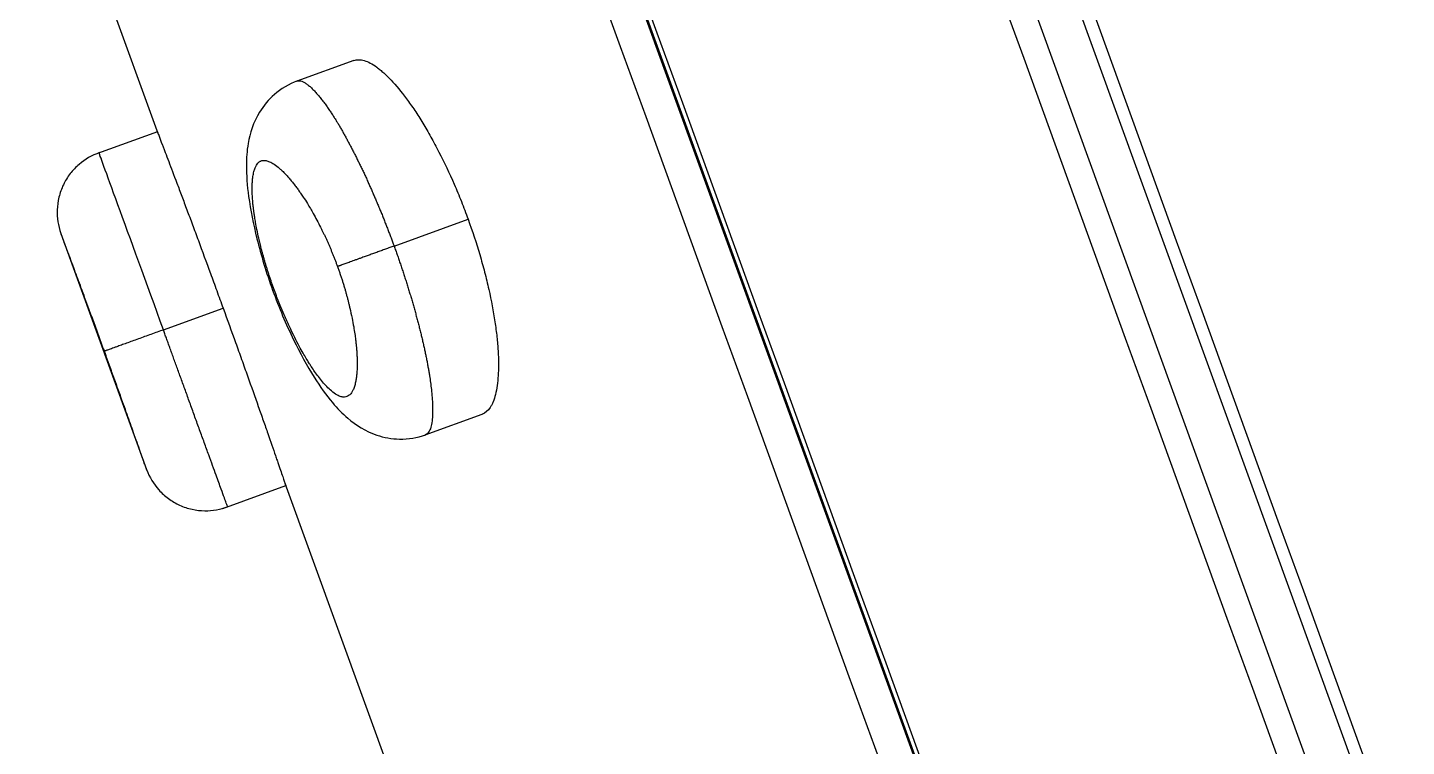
# Model space of a CAD drawing. Extents: x 0 to 1128, y 0 to 827.
# Drawn here: x 770.7 to 781.69, y 518.98 to 524.71 of the extents above; entities that cross this region are included whole.
import ezdxf

# ---------------------------------------------------------------- set-up
doc = ezdxf.new("R2010")
doc.units = 0
doc.header["$LTSCALE"] = 10
doc.header["$MEASUREMENT"] = 0
doc.layers.add('1', color=7, linetype='CONTINUOUS')

msp = doc.modelspace()

# ---------------------------------------------------------------- linework, layer by layer
at = {"layer": '1', "color": 7, "linetype": 'Continuous', "lineweight": -3}
for p, q in [((766.785, 558.739), (792.741, 487.231)), ((792.419, 487.141), (766.487, 558.582)), ((789.661, 486.141), (763.729, 557.581)), ((763.735, 557.583), (789.684, 486.096)), ((770.883, 526.229), (771.743, 523.861)), ((773.303, 524.448), (772.848, 524.283)), ((771.737, 523.879), (771.258, 523.705)), ((773.623, 522.968), (774.213, 523.182)), ((770.967, 523.068), (771.649, 521.188)), ((771.784, 522.3), (772.26, 522.473)), ((773.872, 521.463), (774.326, 521.628)), ((772.257, 520.876), (772.76, 521.059)), ((772.753, 521.077), (773.613, 518.709))]:
    msp.add_line(p, q, dxfattribs=at)
for points, knots in [([(812.035, 458.76), (811.453, 461.003), (810.162, 465.69), (807.935, 472.783), (805.453, 480.077), (802.844, 487.378), (800.187, 494.684), (797.534, 501.995), (794.88, 509.306), (787.626, 529.291), (781.256, 546.84), (775.771, 561.951)], [0, 0, 0, 0, 0.063517, 0.13332, 0.203809, 0.274802, 0.345901, 0.41699, 0.488079, 0.559169, 1, 1, 1, 1]), ([(773.159, 561.003), (773.212, 560.858), (773.318, 560.566), (773.478, 560.125), (773.641, 559.677), (773.806, 559.223), (773.973, 558.762), (774.143, 558.296), (774.315, 557.823), (774.489, 557.343), (774.666, 556.858), (774.845, 556.365), (775.027, 555.867), (775.21, 555.362), (775.397, 554.851), (775.585, 554.334), (775.776, 553.81), (775.969, 553.28), (776.165, 552.744), (776.363, 552.201), (776.563, 551.652), (776.765, 551.097), (776.97, 550.535), (777.178, 549.968), (777.387, 549.393), (777.599, 548.813), (777.814, 548.226), (778.03, 547.632), (778.249, 547.033), (778.471, 546.427), (778.694, 545.815), (778.92, 545.196), (779.149, 544.571), (779.379, 543.94), (779.613, 543.303), (779.848, 542.659), (780.086, 542.008), (780.326, 541.352), (780.568, 540.689), (780.813, 540.02), (781.06, 539.344), (781.31, 538.663), (781.562, 537.974), (781.816, 537.28), (782.073, 536.579), (782.332, 535.872), (782.593, 535.159), (782.856, 534.439), (783.122, 533.713), (783.391, 532.98), (783.661, 532.242), (783.934, 531.497), (784.21, 530.745), (784.487, 529.987), (784.767, 529.223), (785.05, 528.453), (785.335, 527.676), (785.622, 526.893), (785.911, 526.104), (786.274, 525.114), (786.707, 523.934), (787.205, 522.575), (787.694, 521.241), (788.174, 519.932), (788.644, 518.649), (789.105, 517.39), (789.557, 516.157), (789.999, 514.95), (790.433, 513.767), (790.857, 512.61), (791.271, 511.478), (791.676, 510.371), (792.072, 509.289), (792.459, 508.233), (792.836, 507.202), (793.204, 506.196), (793.563, 505.215), (793.912, 504.26), (794.253, 503.33), (794.583, 502.425), (794.905, 501.545), (795.217, 500.69), (795.52, 499.861), (795.814, 499.057), (796.098, 498.278), (796.373, 497.525), (796.638, 496.797), (796.895, 496.094), (797.142, 495.416), (797.38, 494.763), (797.608, 494.136), (797.827, 493.534), (798.037, 492.957), (798.238, 492.406), (798.429, 491.879), (798.611, 491.378), (798.783, 490.902), (798.947, 490.452), (799.101, 490.026), (799.2, 489.751), (799.248, 489.618)], [0, 0, 0, 0, 0.00609, 0.012269, 0.018537, 0.024893, 0.031338, 0.037872, 0.044495, 0.051206, 0.058007, 0.064896, 0.071874, 0.07894, 0.086096, 0.09334, 0.100673, 0.108095, 0.115605, 0.123205, 0.130893, 0.13867, 0.146536, 0.15449, 0.162533, 0.170666, 0.178886, 0.187196, 0.195595, 0.204082, 0.212658, 0.221323, 0.230077, 0.238919, 0.24785, 0.256871, 0.265979, 0.275177, 0.284464, 0.293839, 0.303303, 0.312856, 0.322498, 0.332228, 0.342047, 0.351955, 0.361952, 0.372038, 0.382213, 0.392476, 0.402828, 0.413269, 0.423799, 0.434417, 0.445125, 0.455921, 0.466806, 0.47778, 0.488842, 0.499994, 0.519397, 0.538445, 0.55714, 0.575481, 0.593468, 0.611101, 0.62838, 0.645305, 0.661876, 0.678092, 0.693955, 0.709464, 0.724619, 0.73942, 0.753867, 0.76796, 0.781698, 0.795083, 0.808114, 0.820791, 0.833114, 0.845083, 0.856698, 0.867959, 0.878866, 0.889419, 0.899618, 0.909464, 0.918955, 0.928092, 0.936876, 0.945305, 0.95338, 0.961102, 0.96847, 0.975483, 0.982143, 0.988449, 0.994402, 1, 1, 1, 1]), ([(797.041, 488.82), (796.978, 488.995), (796.851, 489.347), (796.66, 489.876), (796.468, 490.409), (796.276, 490.945), (796.082, 491.484), (795.887, 492.027), (795.691, 492.574), (795.495, 493.124), (795.297, 493.677), (795.098, 494.234), (794.899, 494.794), (794.698, 495.358), (794.496, 495.926), (794.294, 496.496), (794.09, 497.07), (793.885, 497.648), (793.68, 498.229), (793.473, 498.814), (793.266, 499.402), (793.057, 499.993), (792.847, 500.588), (792.637, 501.187), (792.425, 501.789), (792.213, 502.394), (791.999, 503.003), (791.785, 503.615), (791.569, 504.231), (791.352, 504.85), (791.135, 505.473), (790.916, 506.099), (790.532, 507.202), (789.968, 508.824), (789.211, 511.005), (788.412, 513.313), (787.6, 515.665), (786.711, 518.246), (785.68, 521.241), (784.697, 524.1), (783.858, 526.542), (783.259, 528.285), (782.715, 529.864), (782.228, 531.28), (781.797, 532.532), (781.308, 533.95), (780.748, 535.569), (780.107, 537.423), (779.484, 539.218), (778.881, 540.955), (778.349, 542.481), (777.884, 543.812), (777.482, 544.963), (777.083, 546.1), (776.689, 547.223), (776.298, 548.332), (775.912, 549.427), (775.53, 550.508), (775.152, 551.575), (774.778, 552.629), (774.408, 553.668), (774.042, 554.693), (773.68, 555.705), (773.323, 556.702), (772.969, 557.686), (772.62, 558.656), (772.274, 559.611), (772.045, 560.244), (771.931, 560.557)], [0, 0, 0, 0, 0.007353, 0.014754, 0.022202, 0.029697, 0.03724, 0.044829, 0.052466, 0.060151, 0.067882, 0.075661, 0.083488, 0.091361, 0.099282, 0.10725, 0.115266, 0.123329, 0.131439, 0.139596, 0.147801, 0.156053, 0.164352, 0.172699, 0.181093, 0.189534, 0.198023, 0.206559, 0.215142, 0.223773, 0.23245, 0.241176, 0.249948, 0.278573, 0.30895, 0.341079, 0.374961, 0.407163, 0.448837, 0.499981, 0.526503, 0.550751, 0.572724, 0.592422, 0.609846, 0.624994, 0.651629, 0.677447, 0.702448, 0.726634, 0.750003, 0.766236, 0.782278, 0.79813, 0.81379, 0.829259, 0.844538, 0.859625, 0.874522, 0.889227, 0.903742, 0.918066, 0.932199, 0.946141, 0.959892, 0.973452, 0.986821, 1, 1, 1, 1]), ([(773.303, 524.448), (773.303, 524.448), (773.303, 524.448), (773.309, 524.45), (773.316, 524.451), (773.328, 524.453), (773.335, 524.454), (773.356, 524.454), (773.37, 524.451), (773.416, 524.438), (773.449, 524.42), (773.494, 524.388), (773.503, 524.381), (773.522, 524.365), (773.531, 524.357), (773.56, 524.331), (773.579, 524.312), (773.639, 524.249), (773.68, 524.199), (773.734, 524.127), (773.745, 524.112), (773.766, 524.081), (773.777, 524.065), (773.809, 524.017), (773.852, 523.95), (773.895, 523.876), (773.927, 523.818), (773.938, 523.799), (773.96, 523.759), (773.97, 523.738), (774.023, 523.636), (774.064, 523.55), (774.122, 523.416), (774.141, 523.37), (774.169, 523.3), (774.178, 523.277), (774.196, 523.23), (774.205, 523.206), (774.213, 523.182)], [0, 0, 0, 0, 0.001466, 0.001466, 0.03267, 0.03267, 0.063874, 0.063874, 0.126283, 0.126283, 0.2511, 0.2511, 0.282304, 0.282304, 0.313508, 0.313508, 0.375916, 0.375916, 0.500733, 0.500733, 0.531937, 0.531937, 0.563141, 0.563141, 0.62555, 0.687958, 0.687958, 0.719162, 0.719162, 0.750367, 0.750367, 0.875183, 0.875183, 0.937592, 0.937592, 0.968796, 0.968796, 1, 1, 1, 1]), ([(772.848, 524.283), (772.848, 524.283), (772.854, 524.285), (772.867, 524.287), (772.887, 524.283), (772.908, 524.273), (772.93, 524.258), (772.953, 524.24), (772.976, 524.218), (772.999, 524.193), (773.022, 524.166), (773.045, 524.138), (773.067, 524.109), (773.088, 524.08), (773.108, 524.051), (773.127, 524.023), (773.145, 523.995), (773.161, 523.969), (773.177, 523.944), (773.192, 523.918), (773.207, 523.891), (773.222, 523.864), (773.238, 523.836), (773.253, 523.808), (773.269, 523.779), (773.284, 523.75), (773.299, 523.72), (773.315, 523.69), (773.33, 523.659), (773.345, 523.628), (773.36, 523.596), (773.376, 523.565), (773.391, 523.533), (773.406, 523.5), (773.42, 523.468), (773.435, 523.435), (773.45, 523.402), (773.464, 523.369), (773.478, 523.336), (773.492, 523.302), (773.506, 523.269), (773.52, 523.235), (773.534, 523.202), (773.547, 523.168), (773.56, 523.135), (773.573, 523.101), (773.586, 523.068), (773.599, 523.035), (773.611, 523.001), (773.619, 522.979), (773.623, 522.968)], [0, 0, 0, 0, 0.001384, 0.046079, 0.088946, 0.129987, 0.169201, 0.206588, 0.242149, 0.275883, 0.30779, 0.33787, 0.366124, 0.392551, 0.417151, 0.439926, 0.460875, 0.479998, 0.497296, 0.514924, 0.532456, 0.549891, 0.56723, 0.584473, 0.60162, 0.618672, 0.635628, 0.65249, 0.669256, 0.685929, 0.702507, 0.718991, 0.735382, 0.751679, 0.767883, 0.783994, 0.800014, 0.815941, 0.831776, 0.847519, 0.863172, 0.878734, 0.894205, 0.909586, 0.924877, 0.940079, 0.955192, 0.970216, 0.985152, 1, 1, 1, 1]), ([(772.853, 524.284), (772.783, 524.258), (772.67, 524.193), (772.517, 524.008), (772.455, 523.807), (772.441, 523.599), (772.459, 523.351), (772.527, 523.011), (772.604, 522.758), (772.655, 522.617)], [0, 0, 0, 0, 0.115148, 0.214415, 0.374506, 0.487247, 0.629878, 0.801809, 1, 1, 1, 1]), ([(771.736, 523.879), (771.736, 523.879), (771.736, 523.879), (771.736, 523.879), (771.737, 523.877), (771.74, 523.87), (771.741, 523.867), (771.743, 523.861), (771.745, 523.857), (771.753, 523.834), (771.764, 523.808), (771.78, 523.764), (771.784, 523.755), (771.791, 523.735), (771.795, 523.725), (771.808, 523.692), (771.817, 523.668), (771.845, 523.592), (771.867, 523.534), (771.898, 523.453), (771.905, 523.436), (771.917, 523.402), (771.924, 523.384), (771.944, 523.331), (771.971, 523.258), (772.001, 523.179), (772.031, 523.098), (772.047, 523.056), (772.094, 522.928), (772.126, 522.84), (772.168, 522.727), (772.176, 522.705), (772.193, 522.659), (772.201, 522.636), (772.226, 522.566), (772.243, 522.52), (772.26, 522.473)], [0, 0, 0, 0, 0.00067, 0.00067, 0.063128, 0.063128, 0.094357, 0.094357, 0.125586, 0.125586, 0.250502, 0.250502, 0.281731, 0.281731, 0.31296, 0.31296, 0.375419, 0.375419, 0.500335, 0.500335, 0.531564, 0.531564, 0.562793, 0.562793, 0.625251, 0.687709, 0.687709, 0.750167, 0.750167, 0.875084, 0.875084, 0.906313, 0.906313, 0.937542, 0.937542, 1, 1, 1, 1]), ([(771.275, 523.713), (771.213, 523.691), (771.13, 523.643), (771.038, 523.547), (770.983, 523.458), (770.948, 523.359), (770.929, 523.227), (770.945, 523.131), (770.967, 523.068)], [0, 0, 0, 0, 0.23833, 0.367082, 0.498814, 0.630721, 0.759977, 1, 1, 1, 1]), ([(771.784, 522.3), (771.651, 522.67), (771.516, 523.038), (771.326, 523.558), (771.271, 523.711), (771.271, 523.711)], [0, 0, 0, 0, 0.5, 0.5, 1, 1, 1, 1]), ([(772.667, 522.621), (772.665, 522.626), (772.662, 522.635), (772.657, 522.649), (772.652, 522.663), (772.647, 522.677), (772.642, 522.691), (772.637, 522.705), (772.633, 522.719), (772.628, 522.733), (772.624, 522.746), (772.619, 522.76), (772.615, 522.774), (772.61, 522.788), (772.606, 522.801), (772.602, 522.815), (772.598, 522.828), (772.594, 522.842), (772.59, 522.855), (772.586, 522.869), (772.583, 522.882), (772.579, 522.895), (772.575, 522.908), (772.572, 522.921), (772.568, 522.934), (772.559, 522.971), (772.545, 523.027), (772.53, 523.096), (772.52, 523.152), (772.512, 523.196), (772.508, 523.228), (772.505, 523.251), (772.502, 523.268), (772.5, 523.285), (772.498, 523.303), (772.497, 523.322), (772.495, 523.341), (772.494, 523.36), (772.493, 523.378), (772.492, 523.397), (772.492, 523.416), (772.492, 523.434), (772.492, 523.452), (772.493, 523.47), (772.494, 523.487), (772.495, 523.505), (772.499, 523.531), (772.505, 523.561), (772.515, 523.591), (772.526, 523.613), (772.537, 523.628), (772.547, 523.638), (772.556, 523.644), (772.565, 523.648), (772.578, 523.651), (772.598, 523.651), (772.624, 523.644), (772.658, 523.627), (772.692, 523.603), (772.721, 523.578), (772.743, 523.556), (772.765, 523.533), (772.787, 523.509), (772.808, 523.483), (772.829, 523.457), (772.85, 523.429), (772.866, 523.407), (772.882, 523.383), (772.903, 523.353), (772.937, 523.3), (772.983, 523.222), (773.021, 523.149), (773.048, 523.096), (773.059, 523.074), (773.07, 523.051), (773.081, 523.028), (773.092, 523.004), (773.102, 522.98), (773.113, 522.956), (773.123, 522.931), (773.133, 522.906), (773.143, 522.881), (773.153, 522.856), (773.163, 522.83), (773.169, 522.813), (773.173, 522.805)], [0, 0, 0, 0, 0.004673, 0.009337, 0.013992, 0.018638, 0.023275, 0.027903, 0.032523, 0.037133, 0.041735, 0.046329, 0.050913, 0.055489, 0.060056, 0.064615, 0.069164, 0.073704, 0.078235, 0.082756, 0.087268, 0.091771, 0.096263, 0.100746, 0.105219, 0.109682, 0.139129, 0.164519, 0.185854, 0.203151, 0.216429, 0.225708, 0.231001, 0.238982, 0.247173, 0.255576, 0.264193, 0.273025, 0.282075, 0.291344, 0.300835, 0.310548, 0.320486, 0.33065, 0.341042, 0.351662, 0.362512, 0.391816, 0.417851, 0.440577, 0.459965, 0.475997, 0.488658, 0.497936, 0.515232, 0.537545, 0.564834, 0.597029, 0.634033, 0.652654, 0.670686, 0.688142, 0.705037, 0.721385, 0.737202, 0.752494, 0.767268, 0.773353, 0.788638, 0.813159, 0.846945, 0.889969, 0.898306, 0.906666, 0.915047, 0.923449, 0.931872, 0.940315, 0.948778, 0.957262, 0.965765, 0.974289, 0.982836, 0.991405, 1, 1, 1, 1]), ([(774.213, 523.182), (774.248, 523.088), (774.279, 522.993), (774.32, 522.853), (774.333, 522.807), (774.351, 522.737), (774.357, 522.714), (774.368, 522.668), (774.373, 522.645), (774.399, 522.533), (774.415, 522.447), (774.43, 522.344), (774.433, 522.323), (774.438, 522.283), (774.441, 522.263), (774.447, 522.205), (774.453, 522.131), (774.456, 522.063), (774.456, 522.014), (774.456, 521.998), (774.455, 521.967), (774.454, 521.952), (774.45, 521.879), (774.443, 521.828), (774.426, 521.764), (774.42, 521.745), (774.409, 521.718), (774.406, 521.71), (774.398, 521.695), (774.393, 521.688), (774.371, 521.655), (774.351, 521.637), (774.327, 521.628), (774.326, 521.628), (774.326, 521.627)], [0, 0, 0, 0, 0.124634, 0.124634, 0.186951, 0.186951, 0.218109, 0.218109, 0.249268, 0.249268, 0.373902, 0.373902, 0.40506, 0.40506, 0.436219, 0.436219, 0.498536, 0.560853, 0.560853, 0.592011, 0.592011, 0.62317, 0.62317, 0.747804, 0.747804, 0.810121, 0.810121, 0.841279, 0.841279, 0.872438, 0.872438, 0.997071, 0.997071, 1, 1, 1, 1]), ([(771.314, 522.13), (771.312, 522.135), (771.308, 522.145), (771.302, 522.16), (771.297, 522.176), (771.291, 522.191), (771.286, 522.206), (771.28, 522.221), (771.275, 522.236), (771.269, 522.251), (771.264, 522.267), (771.258, 522.282), (771.253, 522.297), (771.247, 522.312), (771.242, 522.327), (771.236, 522.342), (771.231, 522.356), (771.226, 522.371), (771.22, 522.386), (771.215, 522.401), (771.209, 522.416), (771.204, 522.43), (771.198, 522.445), (771.193, 522.46), (771.188, 522.475), (771.173, 522.513), (771.151, 522.574), (771.122, 522.653), (771.094, 522.727), (771.066, 522.802), (771.039, 522.876), (771.013, 522.944), (770.993, 522.998), (770.978, 523.039), (770.969, 523.063), (770.967, 523.068), (770.967, 523.068)], [0, 0, 0, 0, 0.010354, 0.020691, 0.031012, 0.041322, 0.051622, 0.061917, 0.072208, 0.0825, 0.092794, 0.103094, 0.113403, 0.123724, 0.134059, 0.144413, 0.154787, 0.165184, 0.175609, 0.186062, 0.196548, 0.207069, 0.217627, 0.228226, 0.238869, 0.249558, 0.312845, 0.375182, 0.43718, 0.499462, 0.582284, 0.665241, 0.74977, 0.834341, 0.917386, 1, 1, 1, 1]), ([(773.623, 522.968), (773.625, 522.962), (773.63, 522.95), (773.636, 522.933), (773.642, 522.915), (773.649, 522.897), (773.655, 522.879), (773.661, 522.861), (773.667, 522.843), (773.674, 522.825), (773.68, 522.807), (773.686, 522.788), (773.692, 522.77), (773.698, 522.752), (773.704, 522.733), (773.71, 522.715), (773.716, 522.697), (773.722, 522.678), (773.727, 522.66), (773.733, 522.641), (773.739, 522.623), (773.744, 522.604), (773.75, 522.586), (773.756, 522.567), (773.761, 522.549), (773.767, 522.53), (773.772, 522.512), (773.777, 522.493), (773.782, 522.475), (773.788, 522.456), (773.793, 522.438), (773.798, 522.419), (773.803, 522.401), (773.808, 522.382), (773.813, 522.364), (773.817, 522.346), (773.822, 522.328), (773.827, 522.31), (773.831, 522.291), (773.836, 522.273), (773.84, 522.255), (773.844, 522.238), (773.849, 522.22), (773.853, 522.202), (773.857, 522.184), (773.861, 522.167), (773.865, 522.149), (773.869, 522.132), (773.872, 522.115), (773.876, 522.098), (773.879, 522.081), (773.883, 522.064), (773.886, 522.047), (773.889, 522.03), (773.892, 522.014), (773.895, 521.997), (773.898, 521.981), (773.901, 521.965), (773.904, 521.949), (773.908, 521.921), (773.915, 521.878), (773.921, 521.82), (773.927, 521.757), (773.931, 521.693), (773.931, 521.63), (773.927, 521.57), (773.917, 521.519), (773.899, 521.481), (773.882, 521.466), (773.872, 521.463), (773.872, 521.463)], [0, 0, 0, 0, 0.007923, 0.015872, 0.023845, 0.031844, 0.039869, 0.047918, 0.055993, 0.064094, 0.07222, 0.080372, 0.08855, 0.096753, 0.104982, 0.113237, 0.121518, 0.129825, 0.138157, 0.146516, 0.154901, 0.163312, 0.17175, 0.180213, 0.188703, 0.197219, 0.205762, 0.214331, 0.222926, 0.231548, 0.240197, 0.248872, 0.257574, 0.266303, 0.275059, 0.283841, 0.29265, 0.301486, 0.310349, 0.319239, 0.328156, 0.3371, 0.346071, 0.35507, 0.364095, 0.373148, 0.382228, 0.391336, 0.40047, 0.409632, 0.418822, 0.428039, 0.437284, 0.446556, 0.455855, 0.465183, 0.474538, 0.48392, 0.493331, 0.502769, 0.53477, 0.572544, 0.616091, 0.665411, 0.720506, 0.781374, 0.848014, 0.920427, 0.99861, 1, 1, 1, 1]), ([(773.173, 522.805), (773.174, 522.8), (773.178, 522.79), (773.183, 522.776), (773.187, 522.762), (773.192, 522.748), (773.197, 522.734), (773.202, 522.72), (773.206, 522.706), (773.211, 522.692), (773.215, 522.678), (773.219, 522.664), (773.224, 522.65), (773.228, 522.636), (773.232, 522.622), (773.236, 522.609), (773.24, 522.595), (773.243, 522.581), (773.247, 522.568), (773.251, 522.554), (773.254, 522.54), (773.258, 522.527), (773.261, 522.514), (773.264, 522.5), (773.267, 522.487), (773.276, 522.451), (773.288, 522.396), (773.301, 522.327), (773.31, 522.27), (773.316, 522.224), (773.32, 522.187), (773.323, 522.161), (773.325, 522.136), (773.327, 522.109), (773.328, 522.077), (773.329, 522.045), (773.329, 522.012), (773.328, 521.979), (773.326, 521.946), (773.322, 521.914), (773.316, 521.88), (773.308, 521.847), (773.296, 521.819), (773.284, 521.798), (773.272, 521.783), (773.259, 521.774), (773.245, 521.767), (773.227, 521.763), (773.201, 521.766), (773.166, 521.78), (773.127, 521.808), (773.088, 521.845), (773.053, 521.884), (773.021, 521.925), (772.991, 521.965), (772.968, 522), (772.948, 522.031), (772.928, 522.063), (772.903, 522.105), (772.873, 522.157), (772.839, 522.223), (772.811, 522.279), (772.791, 522.321), (772.78, 522.344), (772.77, 522.367), (772.759, 522.391), (772.749, 522.415), (772.738, 522.439), (772.728, 522.464), (772.717, 522.489), (772.707, 522.515), (772.697, 522.541), (772.687, 522.567), (772.677, 522.594), (772.67, 522.612), (772.667, 522.621)], [0, 0, 0, 0, 0.004694, 0.00938, 0.014059, 0.018731, 0.023396, 0.028054, 0.032706, 0.037352, 0.041992, 0.046625, 0.051253, 0.055874, 0.06049, 0.0651, 0.069703, 0.074301, 0.078893, 0.083479, 0.088058, 0.092632, 0.097198, 0.101759, 0.106312, 0.110859, 0.13947, 0.164601, 0.186233, 0.204363, 0.218995, 0.230141, 0.237811, 0.250965, 0.265115, 0.280264, 0.29642, 0.313597, 0.331811, 0.351078, 0.371416, 0.398501, 0.423407, 0.446097, 0.466538, 0.484707, 0.50059, 0.523112, 0.552195, 0.587786, 0.629795, 0.662168, 0.691513, 0.717871, 0.741285, 0.761797, 0.773517, 0.788928, 0.80805, 0.830908, 0.857517, 0.887884, 0.896136, 0.904453, 0.912835, 0.921278, 0.929784, 0.938351, 0.946979, 0.955666, 0.964413, 0.97322, 0.982086, 0.991012, 1, 1, 1, 1]), ([(772.655, 522.617), (772.706, 522.476), (772.81, 522.232), (772.975, 521.928), (773.121, 521.726), (773.265, 521.575), (773.441, 521.461), (773.678, 521.417), (773.806, 521.44), (773.876, 521.464)], [0, 0, 0, 0, 0.198161, 0.370057, 0.512668, 0.62542, 0.785507, 0.884785, 1, 1, 1, 1]), ([(772.26, 522.473), (772.294, 522.38), (772.327, 522.289), (772.376, 522.153), (772.392, 522.109), (772.416, 522.042), (772.423, 522.02), (772.439, 521.976), (772.447, 521.954), (772.485, 521.847), (772.514, 521.766), (772.547, 521.67), (772.554, 521.651), (772.567, 521.614), (772.574, 521.595), (772.593, 521.541), (772.605, 521.507), (772.639, 521.409), (772.659, 521.35), (772.682, 521.285), (772.686, 521.273), (772.694, 521.249), (772.698, 521.237), (772.71, 521.205), (772.723, 521.165), (772.734, 521.134), (772.741, 521.114), (772.743, 521.107), (772.747, 521.096), (772.749, 521.091), (772.757, 521.068), (772.76, 521.059), (772.76, 521.059), (772.76, 521.059), (772.76, 521.059)], [0, 0, 0, 0, 0.124808, 0.124808, 0.187213, 0.187213, 0.218415, 0.218415, 0.249617, 0.249617, 0.374425, 0.374425, 0.405627, 0.405627, 0.436829, 0.436829, 0.499234, 0.499234, 0.624042, 0.624042, 0.655244, 0.655244, 0.686446, 0.686446, 0.74885, 0.811254, 0.811254, 0.842457, 0.842457, 0.873659, 0.873659, 0.998467, 0.998467, 1, 1, 1, 1]), ([(772.296, 520.89), (772.296, 520.89), (772.296, 520.89), (772.295, 520.891), (772.293, 520.899), (772.285, 520.919), (772.27, 520.96), (772.244, 521.031), (772.204, 521.142), (772.162, 521.258), (772.128, 521.351), (772.11, 521.401), (772.092, 521.451), (772.073, 521.502), (772.055, 521.553), (772.036, 521.604), (772.018, 521.655), (771.999, 521.706), (771.981, 521.756), (771.964, 521.805), (771.946, 521.853), (771.929, 521.9), (771.912, 521.946), (771.896, 521.991), (771.88, 522.035), (771.865, 522.077), (771.85, 522.118), (771.835, 522.158), (771.822, 522.196), (771.808, 522.232), (771.796, 522.267), (771.788, 522.289), (771.784, 522.3)], [0, 0, 0, 0, 0.000004, 0.028448, 0.071194, 0.128274, 0.199728, 0.285546, 0.385616, 0.499791, 0.530234, 0.559951, 0.588943, 0.617212, 0.644755, 0.67157, 0.697654, 0.723003, 0.747614, 0.771485, 0.794613, 0.816998, 0.838638, 0.859533, 0.879684, 0.899092, 0.917757, 0.935681, 0.952866, 0.969313, 0.985024, 1, 1, 1, 1]), ([(771.65, 521.187), (771.65, 521.187), (771.648, 521.193), (771.639, 521.217), (771.625, 521.258), (771.606, 521.312), (771.582, 521.381), (771.555, 521.455), (771.528, 521.531), (771.502, 521.605), (771.474, 521.685), (771.45, 521.75), (771.434, 521.797), (771.424, 521.824), (771.414, 521.851), (771.404, 521.879), (771.394, 521.906), (771.384, 521.934), (771.374, 521.962), (771.364, 521.989), (771.354, 522.017), (771.344, 522.045), (771.334, 522.073), (771.324, 522.102), (771.317, 522.12), (771.314, 522.13)], [0, 0, 0, 0, 0.082567, 0.165615, 0.250215, 0.33472, 0.417679, 0.50053, 0.562791, 0.624783, 0.687129, 0.750441, 0.770134, 0.789679, 0.809092, 0.828391, 0.847595, 0.866721, 0.885789, 0.904816, 0.923821, 0.942823, 0.961842, 0.980894, 1, 1, 1, 1]), ([(771.65, 521.187), (771.673, 521.125), (771.723, 521.042), (771.822, 520.952), (771.912, 520.899), (772.011, 520.866), (772.143, 520.851), (772.238, 520.868), (772.3, 520.891)], [0, 0, 0, 0, 0.240045, 0.369315, 0.501233, 0.632968, 0.761715, 1, 1, 1, 1])]:
    msp.add_open_spline(points, degree=3, knots=knots, dxfattribs=at)
for points in [[(766.895, 558.729), (775.538, 534.916), (784.182, 511.103), (792.826, 487.29)], [(792.219, 487.07), (783.575, 510.883), (774.932, 534.696), (766.288, 558.509)], [(763.474, 557.488), (772.118, 533.675), (780.762, 509.862), (789.406, 486.049)], [(789.701, 486.156), (781.057, 509.969), (772.413, 533.782), (763.77, 557.595)]]:
    msp.add_open_spline(points, degree=3, dxfattribs=at)
for points, weights in [([(773.623, 522.968), (773.407, 522.89), (773.234, 522.827), (773.173, 522.805)], [1.0000005997, 0.867317818241, 0.867317622729, 1.00000001316]), ([(772.655, 522.617), (772.656, 522.617), (772.66, 522.619), (772.667, 522.621)], [0.92644900276, 0.947980447599, 0.972497446711, 1.00000000009]), ([(771.784, 522.3), (771.511, 522.201), (771.317, 522.131), (771.314, 522.13)], [1, 0.807445285987, 0.807445285948, 0.999999999886])]:
    msp.add_rational_spline(points, weights, degree=3, dxfattribs=at)

doc.saveas('drawing.dxf')
